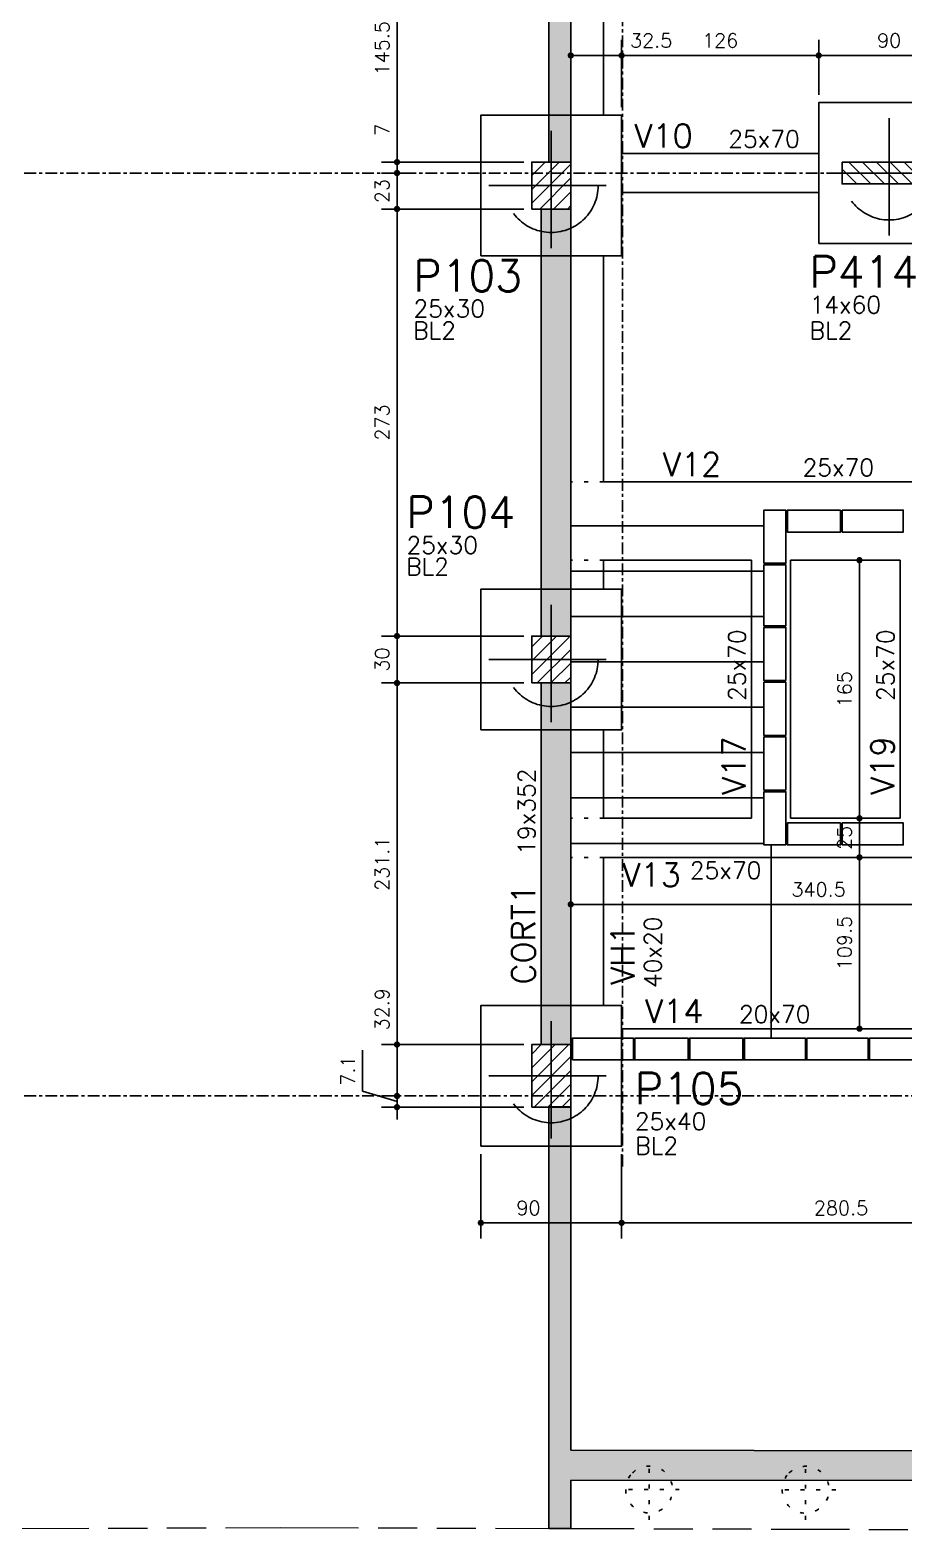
# Model space of a CAD drawing. Extents: x -39962 to 11287, y 23324 to 41277.
# Drawn here: x 1280 to 1839, y 23407 to 24366 of the extents above; entities that cross this region are included whole.
import ezdxf

# ---------------------------------------------------------------- set-up
doc = ezdxf.new("R2010")
doc.units = 0
doc.header["$LTSCALE"] = 25
doc.header["$MEASUREMENT"] = 0
for name, pattern in [('AXES', [0.540000006556511, 0.3000000119209289, -0.0799999982118607, 0.0799999982118607, -0.0799999982118607]), ('Double dash', [55, 20, -5, 10, -5, 10, -5]), ('ESTILO_TQS_0002', [0.4, 0.1, -0.3])]:
    doc.linetypes.add(name, pattern=pattern)
doc.layers.get('0').update_dxf_attribs({"linetype": 'CONTINUOUS'})
doc.layers.get('Defpoints').update_dxf_attribs({"linetype": 'CONTINUOUS'})
for name, color, linetype in [('228', 2, 'CONTINUOUS'), ('BLOCO', 3, 'CONTINUOUS'), ('COTA', 1, 'CONTINUOUS'), ('EIXOS', 1, 'AXES'), ('ESTACA', 1, 'ESTILO_TQS_0002'), ('H2', 252, 'CONTINUOUS'), ('H5', 1, 'CONTINUOUS'), ('P-D', 2, 'CONTINUOUS'), ('P-N', 5, 'CONTINUOUS'), ('P-S', 5, 'CONTINUOUS'), ('PENA_3', 3, 'CONTINUOUS'), ('PENA_5', 5, 'CONTINUOUS'), ('PIL-N', 4, 'CONTINUOUS'), ('PROJ', 252, 'CONTINUOUS'), ('VIG-D', 2, 'CONTINUOUS'), ('VIG-N', 4, 'CONTINUOUS'), ('VIGA', 3, 'CONTINUOUS'), ('VIGAT', 3, 'ESTILO_TQS_0002')]:
    doc.layers.add(name, color=color, linetype=linetype)
doc.layers.add('TLV-DVI-___-CNT', color=7, linetype='Double dash', lineweight=9)
doc.styles.add('COTA', font='romans.shx')
doc.styles.get("Standard").update_dxf_attribs({"font": 'ROMANS.SHX'})
doc.dimstyles.new('forma', dxfattribs={"dimscale": 5, "dimtxt": 1.8, "dimasz": 0.8, "dimexe": 2, "dimexo": 1, "dimgap": 1, "dimtad": 1, "dimdec": 1, "dimzin": 9, "dimdsep": 46, "dimtxsty": 'COTA', "dimblk1": 'DOT', "dimblk2": 'DOT', "dimsah": 1, "dimcen": 0, "dimdle": 1, "dimclrd": 256, "dimclre": 256, "dimclrt": 2, "dimadec": 0, "dimazin": 0, "dimtfac": 1, "dimtdec": 0, "dimtmove": 0, "dimatfit": 3, "dimfxl": 1, "dimtolj": 1, "dimtzin": 0, "dimarcsym": 0})

# ---------------------------------------------------------------- blocks, each defined once
blk = doc.blocks.new('_EST60')
at = {"layer": 'ESTACA', "linetype": 'ESTILO_TQS_0002'}
for p, q in [((0, -1.333), (0, 1.333)), ((-1.333, 0), (1.333, 0))]:
    blk.add_line(p, q, dxfattribs=at)
blk.add_circle((0, 0), 1, dxfattribs=at)
blk = doc.blocks.new('_Dot')
at = {"color": 0, "linetype": 'ByBlock', "lineweight": -2}
blk.add_line((-0.5, 0), (-1, 0), dxfattribs=at)
at = {"color": 0, "linetype": 'ByBlock', "const_width": 0.5}
blk.add_lwpolyline([(-0.25, 0, 1), (0.25, 0, 1)], format="xyb", close=True, dxfattribs=at)
blk = doc.blocks.new('*D91')
at = {"layer": 'COTA', "lineweight": -2, "transparency": 16777216}
for p, q in [((1658.014793510572, 23647.46297628885), (1658.014793510572, 23593.48036140803)), ((1938.513987361199, 23634.59223714093), (1938.513987361199, 23593.48036140803)), ((1934.513987361199, 23603.48036140803), (1662.014793510572, 23603.48036140803))]:
    blk.add_line(p, q, dxfattribs=at)
at = {"layer": 'Defpoints', "color": 0, "transparency": 16777216}
for p in [(1658.014793510572, 23652.46297628885), (1938.513987361199, 23639.59223714093), (1658.014793510572, 23603.48036140803)]:
    blk.add_point(p, dxfattribs=at)
at = {"layer": 'COTA', "lineweight": -2, "transparency": 16777216, "xscale": 4, "yscale": 4, "zscale": 4, "rotation": 180}
blk.add_blockref('_Dot', (1658.014793510572, 23603.48036140803), dxfattribs=at)
at = {"layer": 'COTA', "lineweight": -2, "transparency": 16777216, "xscale": 4, "yscale": 4, "zscale": 4}
blk.add_blockref('_Dot', (1938.513987361199, 23603.48036140803), dxfattribs=at)
at = {"layer": 'COTA', "color": 2, "transparency": 16777216, "insert": (1798.264390435885, 23612.98036140803), "char_height": 9, "attachment_point": 5, "style": 'COTA'}
blk.add_mtext('\\A1;280.5 ', dxfattribs=at)
blk = doc.blocks.new('*D92')
at = {"layer": 'COTA', "lineweight": -2, "transparency": 16777216}
for p, q in [((1568.014793510572, 23647.46297628885), (1568.014793510572, 23593.48036140803)), ((1658.014793510572, 23647.46297628885), (1658.014793510572, 23593.48036140803)), ((1654.014793510572, 23603.48036140803), (1572.014793510572, 23603.48036140803))]:
    blk.add_line(p, q, dxfattribs=at)
at = {"layer": 'Defpoints', "color": 0, "transparency": 16777216}
for p in [(1568.014793510572, 23652.46297628885), (1658.014793510572, 23652.46297628885), (1568.014793510572, 23603.48036140803)]:
    blk.add_point(p, dxfattribs=at)
at = {"layer": 'COTA', "lineweight": -2, "transparency": 16777216, "xscale": 4, "yscale": 4, "zscale": 4, "rotation": 180}
blk.add_blockref('_Dot', (1568.014793510572, 23603.48036140803), dxfattribs=at)
at = {"layer": 'COTA', "lineweight": -2, "transparency": 16777216, "xscale": 4, "yscale": 4, "zscale": 4}
blk.add_blockref('_Dot', (1658.014793510572, 23603.48036140803), dxfattribs=at)
at = {"layer": 'COTA', "color": 2, "transparency": 16777216, "insert": (1598.426598199381, 23612.98036140803), "char_height": 9, "attachment_point": 5, "style": 'COTA'}
blk.add_mtext('\\A1;90 ', dxfattribs=at)
blk = doc.blocks.new('*D93')
at = {"layer": 'COTA', "lineweight": -2, "transparency": 16777216}
for p, q in [((1514.417452518075, 23717.46297628886), (1514.417452518075, 23758.46297628886)), ((1595.514793510573, 23717.46297628886), (1504.417452518075, 23717.46297628886)), ((1514.417452518075, 23688.59223708139), (1514.417452518075, 23713.46297628886)), ((1516.891216956953, 23684.59223708139), (1504.417452518075, 23684.59223708139))]:
    blk.add_line(p, q, dxfattribs=at)
at = {"layer": 'Defpoints', "color": 0, "transparency": 16777216}
for p in [(1514.417452518075, 23717.46297628886), (1600.514793510573, 23717.46297628886), (1521.891216956953, 23684.59223708139)]:
    blk.add_point(p, dxfattribs=at)
at = {"layer": 'COTA', "lineweight": -2, "transparency": 16777216, "xscale": 4, "yscale": 4, "zscale": 4}
for p, rotation in [((1514.417452518075, 23717.46297628886), 90), ((1514.417452518075, 23684.59223708139), 270)]:
    blk.add_blockref('_Dot', p, dxfattribs=dict(at, rotation=rotation))
at = {"layer": 'COTA', "color": 2, "transparency": 16777216, "insert": (1504.917452518081, 23739.96297628885), "char_height": 9, "attachment_point": 5, "rotation": 90, "style": 'COTA'}
blk.add_mtext('\\A1;32.9 ', dxfattribs=at)
blk = doc.blocks.new('*D94')
at = {"layer": 'COTA', "lineweight": -2, "transparency": 16777216}
for p, q in [((1595.5139873612, 23948.59223708139), (1504.417452518075, 23948.59223708139)), ((1514.417452518075, 23721.46297628886), (1514.417452518075, 23944.59223708139)), ((1595.514793510573, 23717.46297628886), (1504.417452518075, 23717.46297628886))]:
    blk.add_line(p, q, dxfattribs=at)
at = {"layer": 'Defpoints', "color": 0, "transparency": 16777216}
for p in [(1514.417452518075, 23948.59223708139), (1600.5139873612, 23948.59223708139), (1600.514793510573, 23717.46297628886)]:
    blk.add_point(p, dxfattribs=at)
at = {"layer": 'COTA', "lineweight": -2, "transparency": 16777216, "xscale": 4, "yscale": 4, "zscale": 4}
for p, rotation in [((1514.417452518075, 23948.59223708139), 90), ((1514.417452518075, 23717.46297628886), 270)]:
    blk.add_blockref('_Dot', p, dxfattribs=dict(at, rotation=rotation))
at = {"layer": 'COTA', "color": 2, "transparency": 16777216, "insert": (1504.917452518081, 23833.02760668512), "char_height": 9, "attachment_point": 5, "rotation": 90, "style": 'COTA'}
blk.add_mtext('\\A1;231.1 ', dxfattribs=at)
blk = doc.blocks.new('*D95')
at = {"layer": 'COTA', "lineweight": -2, "transparency": 16777216}
for p, q in [((1595.5139873612, 23978.59223708139), (1504.417452518075, 23978.59223708139)), ((1514.417452518075, 23952.59223708139), (1514.417452518075, 23974.59223708139)), ((1595.5139873612, 23948.59223708139), (1504.417452518075, 23948.59223708139))]:
    blk.add_line(p, q, dxfattribs=at)
at = {"layer": 'Defpoints', "color": 0, "transparency": 16777216}
for p in [(1514.417452518075, 23978.59223708139), (1600.5139873612, 23978.59223708139), (1600.5139873612, 23948.59223708139)]:
    blk.add_point(p, dxfattribs=at)
at = {"layer": 'COTA', "lineweight": -2, "transparency": 16777216, "xscale": 4, "yscale": 4, "zscale": 4}
for p, rotation in [((1514.417452518075, 23978.59223708139), 90), ((1514.417452518075, 23948.59223708139), 270)]:
    blk.add_blockref('_Dot', p, dxfattribs=dict(at, rotation=rotation))
at = {"layer": 'COTA', "color": 2, "transparency": 16777216, "insert": (1504.917452518081, 23963.59223708138), "char_height": 9, "attachment_point": 5, "rotation": 90, "style": 'COTA'}
blk.add_mtext('\\A1;30 ', dxfattribs=at)
blk = doc.blocks.new('*D96')
at = {"layer": 'COTA', "lineweight": -2, "transparency": 16777216}
for p, q in [((1595.5139873612, 24251.59223708167), (1504.417452518075, 24251.59223708167)), ((1514.417452518076, 23982.59223708139), (1514.417452518075, 24247.59223708167)), ((1595.5139873612, 23978.59223708139), (1504.417452518076, 23978.59223708139))]:
    blk.add_line(p, q, dxfattribs=at)
at = {"layer": 'Defpoints', "color": 0, "transparency": 16777216}
for p in [(1514.417452518075, 24251.59223708167), (1600.5139873612, 24251.59223708167), (1600.5139873612, 23978.59223708139)]:
    blk.add_point(p, dxfattribs=at)
at = {"layer": 'COTA', "lineweight": -2, "transparency": 16777216, "xscale": 4, "yscale": 4, "zscale": 4}
for p, rotation in [((1514.417452518075, 24251.59223708167), 90), ((1514.417452518076, 23978.59223708139), 270)]:
    blk.add_blockref('_Dot', p, dxfattribs=dict(at, rotation=rotation))
at = {"layer": 'COTA', "color": 2, "transparency": 16777216, "insert": (1504.917452518082, 24115.09223708152), "char_height": 9, "attachment_point": 5, "rotation": 90, "style": 'COTA'}
blk.add_mtext('\\A1;273 ', dxfattribs=at)
blk = doc.blocks.new('*D97')
at = {"layer": 'COTA', "lineweight": -2, "transparency": 16777216}
for p, q in [((1514.417452518077, 24310.23307373628), (1514.417452518077, 24281.59223708167)), ((1514.417452518077, 24285.59223708167), (1514.417452518077, 24289.59223708167)), ((1595.5139873612, 24281.59223708167), (1504.417452518077, 24281.59223708167)), ((1514.417452518077, 24274.59223708179), (1514.417452518077, 24281.59223708167)), ((1514.417452518077, 24274.59223708179), (1514.417452518077, 24281.59223708167)), ((1521.618301237002, 24274.59223708179), (1504.417452518077, 24274.59223708179)), ((1514.417452518077, 24270.59223708179), (1514.417452518077, 24266.59223708179))]:
    blk.add_line(p, q, dxfattribs=at)
at = {"layer": 'Defpoints', "color": 0, "transparency": 16777216}
for p in [(1514.417452518077, 24281.59223708167), (1600.5139873612, 24281.59223708167), (1526.618301237002, 24274.59223708179)]:
    blk.add_point(p, dxfattribs=at)
at = {"layer": 'COTA', "lineweight": -2, "transparency": 16777216, "xscale": 4, "yscale": 4, "zscale": 4}
for p, rotation in [((1514.417452518077, 24281.59223708167), 270), ((1514.417452518077, 24274.59223708179), 90)]:
    blk.add_blockref('_Dot', p, dxfattribs=dict(at, rotation=rotation))
at = {"layer": 'COTA', "color": 2, "transparency": 16777216, "insert": (1504.917452518084, 24302.23307373628), "char_height": 9, "attachment_point": 5, "rotation": 90, "style": 'COTA'}
blk.add_mtext('\\A1;7 ', dxfattribs=at)
blk = doc.blocks.new('*D98')
at = {"layer": 'COTA', "lineweight": -2, "transparency": 16777216}
for p, q in [((1538.67224758945, 24427.09223708152), (1504.417452518076, 24427.09223708152)), ((1514.417452518076, 24285.59223708167), (1514.417452518076, 24423.09223708152)), ((1595.5139873612, 24281.59223708167), (1504.417452518076, 24281.59223708167))]:
    blk.add_line(p, q, dxfattribs=at)
at = {"layer": 'Defpoints', "color": 0, "transparency": 16777216}
for p in [(1514.417452518076, 24427.09223708152), (1543.67224758945, 24427.09223708152), (1600.5139873612, 24281.59223708167)]:
    blk.add_point(p, dxfattribs=at)
at = {"layer": 'COTA', "lineweight": -2, "transparency": 16777216, "xscale": 4, "yscale": 4, "zscale": 4}
for p, rotation in [((1514.417452518076, 24427.09223708152), 90), ((1514.417452518076, 24281.59223708167), 270)]:
    blk.add_blockref('_Dot', p, dxfattribs=dict(at, rotation=rotation))
at = {"layer": 'COTA', "color": 2, "transparency": 16777216, "insert": (1504.917452518083, 24354.34223708159), "char_height": 9, "attachment_point": 5, "rotation": 90, "style": 'COTA'}
blk.add_mtext('\\A1;145.5 ', dxfattribs=at)
blk = doc.blocks.new('*D201')
at = {"layer": 'COTA', "lineweight": -2, "transparency": 16777216}
for p, q in [((1807.017575290404, 23837.09223708139), (1800.066983818721, 23837.09223708139)), ((1810.066983818721, 23731.59223708139), (1810.066983818721, 23833.09223708139)), ((1807.017575290404, 23727.59223708139), (1800.066983818721, 23727.59223708139))]:
    blk.add_line(p, q, dxfattribs=at)
at = {"layer": 'Defpoints', "color": 0, "transparency": 16777216}
for p in [(1810.066983818721, 23837.09223708139), (1812.017575290404, 23837.09223708139), (1812.017575290404, 23727.59223708139)]:
    blk.add_point(p, dxfattribs=at)
at = {"layer": 'COTA', "lineweight": -2, "transparency": 16777216, "xscale": 4, "yscale": 4, "zscale": 4}
for p, rotation in [((1810.066983818721, 23837.09223708139), 90), ((1810.066983818721, 23727.59223708139), 270)]:
    blk.add_blockref('_Dot', p, dxfattribs=dict(at, rotation=rotation))
at = {"layer": 'COTA', "color": 2, "transparency": 16777216, "insert": (1800.566983818728, 23782.34223708138), "char_height": 9, "attachment_point": 5, "rotation": 90, "style": 'COTA'}
blk.add_mtext('\\A1;109.5 ', dxfattribs=at)
blk = doc.blocks.new('*D202')
at = {"layer": 'COTA', "lineweight": -2, "transparency": 16777216}
for p, q in [((1810.066983818722, 23841.09223708139), (1810.066983818722, 23858.09223708139)), ((1813.717495584396, 23862.09223708139), (1820.066983818722, 23862.09223708139)), ((1807.017575290404, 23837.09223708139), (1800.066983818722, 23837.09223708139))]:
    blk.add_line(p, q, dxfattribs=at)
at = {"layer": 'Defpoints', "color": 0, "transparency": 16777216}
for p in [(1808.717495584396, 23862.09223708139), (1810.066983818722, 23862.09223708139), (1812.017575290404, 23837.09223708139)]:
    blk.add_point(p, dxfattribs=at)
at = {"layer": 'COTA', "lineweight": -2, "transparency": 16777216, "xscale": 4, "yscale": 4, "zscale": 4}
for p, rotation in [((1810.066983818722, 23862.09223708139), 90), ((1810.066983818722, 23837.09223708139), 270)]:
    blk.add_blockref('_Dot', p, dxfattribs=dict(at, rotation=rotation))
at = {"layer": 'COTA', "color": 2, "transparency": 16777216, "insert": (1800.566983818728, 23849.59223708138), "char_height": 9, "attachment_point": 5, "rotation": 90, "style": 'COTA'}
blk.add_mtext('\\A1;25 ', dxfattribs=at)
blk = doc.blocks.new('*D203')
at = {"layer": 'COTA', "lineweight": -2, "transparency": 16777216}
for p, q in [((1813.717495584396, 24027.08383839507), (1820.066983818727, 24027.08383839507)), ((1810.066983818727, 23866.09223708139), (1810.066983818727, 24023.08383839507)), ((1813.717495584396, 23862.09223708139), (1820.066983818727, 23862.09223708139))]:
    blk.add_line(p, q, dxfattribs=at)
at = {"layer": 'Defpoints', "color": 0, "transparency": 16777216}
for p in [(1808.717495584396, 24027.08383839507), (1810.066983818727, 24027.08383839507), (1808.717495584396, 23862.09223708139)]:
    blk.add_point(p, dxfattribs=at)
at = {"layer": 'COTA', "lineweight": -2, "transparency": 16777216, "xscale": 4, "yscale": 4, "zscale": 4}
for p, rotation in [((1810.066983818727, 24027.08383839507), 90), ((1810.066983818727, 23862.09223708139), 270)]:
    blk.add_blockref('_Dot', p, dxfattribs=dict(at, rotation=rotation))
at = {"layer": 'COTA', "color": 2, "transparency": 16777216, "insert": (1800.566983818733, 23944.58803773822), "char_height": 9, "attachment_point": 5, "rotation": 90, "style": 'COTA'}
blk.add_mtext('\\A1;165 ', dxfattribs=at)
blk = doc.blocks.new('*D209')
at = {"layer": 'COTA', "lineweight": -2, "transparency": 16777216}
for p, q in [((1625.5139873605, 23806.70566771174), (1625.5139873605, 23817.05053814634)), ((1966.013987361199, 23806.70566771174), (1966.013987361199, 23817.05053814634)), ((1629.5139873605, 23807.05053814634), (1962.013987361199, 23807.05053814634))]:
    blk.add_line(p, q, dxfattribs=at)
at = {"layer": 'Defpoints', "color": 0, "transparency": 16777216}
for p in [(1966.013987361199, 23807.05053814634), (1625.5139873605, 23801.70566771174), (1966.013987361199, 23801.70566771174)]:
    blk.add_point(p, dxfattribs=at)
at = {"layer": 'COTA', "lineweight": -2, "transparency": 16777216, "xscale": 4, "yscale": 4, "zscale": 4, "rotation": 180}
blk.add_blockref('_Dot', (1625.5139873605, 23807.05053814634), dxfattribs=at)
at = {"layer": 'COTA', "lineweight": -2, "transparency": 16777216, "xscale": 4, "yscale": 4, "zscale": 4}
blk.add_blockref('_Dot', (1966.013987361199, 23807.05053814634), dxfattribs=at)
at = {"layer": 'COTA', "color": 2, "transparency": 16777216, "insert": (1783.911476019712, 23816.55053814634), "char_height": 9, "attachment_point": 5, "style": 'COTA'}
blk.add_mtext('\\A1;340.5 ', dxfattribs=at)
blk = doc.blocks.new('Family - ___-2103959-PLANTA INFERIOR 2')
at = {"layer": 'TLV-DVI-___-CNT', "color": 1, "true_color": 0xff0000}
for p, q in [((-42134.29098800892, -10144.70642472082), (-36284.60983709736, -10122.79895943591)), ((-36284.60983710047, -10122.79895943585), (-34522.13595249021, -10128.19525183617)), ((-34522.13595249021, -10128.19525183617), (-32076.86190852377, -10135.68212233999))]:
    blk.add_line(p, q, dxfattribs=at)
blk = doc.blocks.new('A$C8a1ee3b4')
at = {"layer": 'TLV-DVI-___-CNT', "color": 1, "true_color": 0xff0000, "xscale": 0.1, "yscale": 0.1, "zscale": 0.1}
blk.add_blockref('Family - ___-2103959-PLANTA INFERIOR 2', (4865.234936253892, 1037.139246327799), dxfattribs=at)
blk = doc.blocks.new('*D54')
at = {"layer": 'COTA', "lineweight": -2, "transparency": 16777216}
for p, q in [((1492.417452518075, 23687.62760668512), (1492.417452518075, 23713.91332097083)), ((1514.417452518075, 23688.59223708139), (1514.417452518075, 23692.59223708139)), ((1514.417452518075, 23681.02760668512), (1492.417452518075, 23687.62760668512)), ((1516.891216956953, 23684.59223708139), (1504.417452518075, 23684.59223708139)), ((1514.417452518075, 23684.59223708139), (1514.417452518075, 23677.46297628886)), ((1514.417452518075, 23684.59223708139), (1514.417452518075, 23677.46297628886)), ((1595.514793510573, 23677.46297628886), (1504.417452518075, 23677.46297628886)), ((1514.417452518075, 23673.46297628886), (1514.417452518075, 23669.46297628886))]:
    blk.add_line(p, q, dxfattribs=at)
at = {"layer": 'Defpoints', "color": 0, "transparency": 16777216}
for p in [(1521.891216956953, 23684.59223708139), (1514.417452518075, 23677.46297628886), (1600.514793510573, 23677.46297628886)]:
    blk.add_point(p, dxfattribs=at)
at = {"layer": 'COTA', "lineweight": -2, "transparency": 16777216, "xscale": 4, "yscale": 4, "zscale": 4}
for p, rotation in [((1514.417452518075, 23684.59223708139), 270), ((1514.417452518075, 23677.46297628886), 90)]:
    blk.add_blockref('_Dot', p, dxfattribs=dict(at, rotation=rotation))
at = {"layer": 'COTA', "color": 2, "transparency": 16777216, "insert": (1482.917452518082, 23700.77046382798), "char_height": 9, "attachment_point": 5, "rotation": 90, "style": 'COTA'}
blk.add_mtext('\\A1;7.1 ', dxfattribs=at)
blk = doc.blocks.new('*D55')
at = {"layer": 'COTA', "lineweight": -2, "transparency": 16777216}
for p, q in [((1521.618301237002, 24274.59223708179), (1504.417452518078, 24274.59223708179)), ((1514.417452518078, 24270.59223708179), (1514.417452518078, 24255.59223708167)), ((1595.5139873612, 24251.59223708167), (1504.417452518078, 24251.59223708167))]:
    blk.add_line(p, q, dxfattribs=at)
at = {"layer": 'Defpoints', "color": 0, "transparency": 16777216}
for p in [(1526.618301237002, 24274.59223708179), (1514.417452518078, 24251.59223708167), (1600.5139873612, 24251.59223708167)]:
    blk.add_point(p, dxfattribs=at)
at = {"layer": 'COTA', "lineweight": -2, "transparency": 16777216, "xscale": 4, "yscale": 4, "zscale": 4}
for p, rotation in [((1514.417452518078, 24274.59223708179), 90), ((1514.417452518078, 24251.59223708167), 270)]:
    blk.add_blockref('_Dot', p, dxfattribs=dict(at, rotation=rotation))
at = {"layer": 'COTA', "color": 2, "transparency": 16777216, "insert": (1504.917452518076, 24263.09223708173), "char_height": 9, "attachment_point": 5, "rotation": 90, "style": 'COTA'}
blk.add_mtext('\\A1;23 ', dxfattribs=at)
blk = doc.blocks.new('*D253')
at = {"layer": 'COTA', "lineweight": -2, "transparency": 16777216}
for p, q in [((1784.013987349277, 24324.59223714133), (1784.013987349277, 24359.74202213839)), ((1874.013987349277, 24324.59223714133), (1874.013987349277, 24359.74202213839)), ((1870.013987349277, 24349.74202213839), (1788.013987349277, 24349.74202213839))]:
    blk.add_line(p, q, dxfattribs=at)
at = {"layer": 'Defpoints', "color": 0, "transparency": 16777216}
for p in [(1784.013987349277, 24349.74202213839), (1784.013987349277, 24319.59223714133), (1874.013987349277, 24319.59223714133)]:
    blk.add_point(p, dxfattribs=at)
at = {"layer": 'COTA', "lineweight": -2, "transparency": 16777216, "xscale": 4, "yscale": 4, "zscale": 4, "rotation": 180}
blk.add_blockref('_Dot', (1784.013987349277, 24349.74202213839), dxfattribs=at)
at = {"layer": 'COTA', "lineweight": -2, "transparency": 16777216, "xscale": 4, "yscale": 4, "zscale": 4}
blk.add_blockref('_Dot', (1874.013987349277, 24349.74202213839), dxfattribs=at)
at = {"layer": 'COTA', "color": 2, "transparency": 16777216, "insert": (1829.013987349277, 24359.24202213839), "char_height": 9, "attachment_point": 5, "style": 'COTA'}
blk.add_mtext('\\A1;90 ', dxfattribs=at)
blk = doc.blocks.new('*D254')
at = {"layer": 'COTA', "lineweight": -2, "transparency": 16777216}
for p, q in [((1658.013987361199, 24316.59223708166), (1658.013987361199, 24359.74202213839)), ((1784.013987349277, 24324.59223714133), (1784.013987349277, 24359.74202213839)), ((1780.013987349277, 24349.74202213839), (1662.013987361199, 24349.74202213839))]:
    blk.add_line(p, q, dxfattribs=at)
at = {"layer": 'Defpoints', "color": 0, "transparency": 16777216}
for p in [(1658.013987361199, 24349.74202213839), (1784.013987349277, 24319.59223714133), (1658.013987361199, 24311.59223708166)]:
    blk.add_point(p, dxfattribs=at)
at = {"layer": 'COTA', "lineweight": -2, "transparency": 16777216, "xscale": 4, "yscale": 4, "zscale": 4, "rotation": 180}
blk.add_blockref('_Dot', (1658.013987361199, 24349.74202213839), dxfattribs=at)
at = {"layer": 'COTA', "lineweight": -2, "transparency": 16777216, "xscale": 4, "yscale": 4, "zscale": 4}
blk.add_blockref('_Dot', (1784.013987349277, 24349.74202213839), dxfattribs=at)
at = {"layer": 'COTA', "color": 2, "transparency": 16777216, "insert": (1721.013987355238, 24359.24202213839), "char_height": 9, "attachment_point": 5, "style": 'COTA'}
blk.add_mtext('\\A1;126 ', dxfattribs=at)
blk = doc.blocks.new('*D255')
at = {"layer": 'COTA', "lineweight": -2, "transparency": 16777216}
for p, q in [((1625.513987361159, 24337.34860785383), (1625.513987361159, 24359.74202213839)), ((1658.013987361199, 24316.59223708166), (1658.013987361199, 24359.74202213839)), ((1654.013987361199, 24349.74202213839), (1629.513987361159, 24349.74202213839))]:
    blk.add_line(p, q, dxfattribs=at)
at = {"layer": 'Defpoints', "color": 0, "transparency": 16777216}
for p in [(1625.513987361159, 24349.74202213839), (1625.513987361159, 24332.34860785383), (1658.013987361199, 24311.59223708166)]:
    blk.add_point(p, dxfattribs=at)
at = {"layer": 'COTA', "lineweight": -2, "transparency": 16777216, "xscale": 4, "yscale": 4, "zscale": 4, "rotation": 180}
blk.add_blockref('_Dot', (1625.513987361159, 24349.74202213839), dxfattribs=at)
at = {"layer": 'COTA', "lineweight": -2, "transparency": 16777216, "xscale": 4, "yscale": 4, "zscale": 4}
blk.add_blockref('_Dot', (1658.013987361199, 24349.74202213839), dxfattribs=at)
at = {"layer": 'COTA', "color": 2, "transparency": 16777216, "insert": (1676.901370516862, 24359.24202213839), "char_height": 9, "attachment_point": 5, "style": 'COTA'}
blk.add_mtext('\\A1;32.5 ', dxfattribs=at)
blk = doc.blocks.new('A$C96fa5e93')
at = {"layer": 'ESTACA', "linetype": 'ESTILO_TQS_0002'}
for p, q in [((19.28569357143897, -1.252141555596609e-05), (19.28569357143897, 38.57141596442125)), ((-2.028576454904396e-05, 19.28570172150285), (38.57140785292904, 19.28570172150285))]:
    blk.add_line(p, q, dxfattribs=at)
blk.add_ellipse((19.28569357143897, 19.28570172150285), major_axis=(10.60660171779848, 10.60660171779848), ratio=0.9999999999999488, start_param=5.497787143782112, end_param=11.7809724509617, dxfattribs=at)
blk = doc.blocks.new('A$C93549396')
at = {"layer": 'PROJ'}
for p, q in [((123.5000919574522, 371.528797251478), (9.195791790261865e-05, 371.528797251478)), ((123.5000919574522, 342.528797251478), (9.195791790261865e-05, 342.528797251478)), ((123.5000919574522, 313.528797251478), (9.195791790261865e-05, 313.528797251478)), ((123.5000919574522, 284.528797251478), (9.195791790261865e-05, 284.528797251478)), ((123.5000919574522, 255.528797251478), (9.195791790261865e-05, 255.528797251478)), ((123.5000919574522, 226.528797251478), (9.195791790261865e-05, 226.528797251478)), ((123.5000919574522, 197.528797251478), (9.195791790261865e-05, 197.528797251478)), ((123.5000919574522, 168.528797251478), (9.195791790261865e-05, 168.528797251478)), ((128.0000919579179, 167.5371959377953), (128.0000919579179, 44.03719593779533))]:
    blk.add_line(p, q, dxfattribs=at)
for points in [[(137.5000919574522, 381.5371959377953), (137.5000919574522, 347.5371959377953), (123.5000919574522, 347.5371959377953), (123.5000919574522, 381.5371959377953), (137.5000919574522, 381.5371959377953)], [(172.5000919584272, 381.5371959377953), (138.5000919584272, 381.5371959377953), (138.5000919584272, 367.5371959377953), (172.5000919584272, 367.5371959377953), (172.5000919584272, 381.5371959377953)], [(173.5000919568702, 381.5371959377953), (212.5000919568702, 381.5371959377953), (212.5000919568702, 367.5371959377953), (173.5000919568702, 367.5371959377953), (173.5000919568702, 381.5371959377953)], [(137.5000919578015, 307.5371959377953), (137.5000919578015, 346.5371959377953), (123.5000919578015, 346.5371959377953), (123.5000919578015, 307.5371959377953), (137.5000919578015, 307.5371959377953)], [(137.5000919574522, 272.5371959377953), (137.5000919574522, 306.5371959377953), (123.5000919574522, 306.5371959377953), (123.5000919574522, 272.5371959377953), (137.5000919574522, 272.5371959377953)], [(137.5000919574522, 237.5371959377953), (137.5000919574522, 271.5371959377953), (123.5000919574522, 271.5371959377953), (123.5000919574522, 237.5371959377953), (137.5000919574522, 237.5371959377953)], [(137.5000919574522, 202.5371959377953), (137.5000919574522, 236.5371959377953), (123.5000919574522, 236.5371959377953), (123.5000919574522, 202.5371959377953), (137.5000919574522, 202.5371959377953)], [(137.5000919574522, 167.5371959377953), (137.5000919574522, 201.5371959377953), (123.5000919574522, 201.5371959377953), (123.5000919574522, 167.5371959377953), (137.5000919574522, 167.5371959377953)], [(172.5000919584272, 181.5371959377953), (138.5000919584272, 181.5371959377953), (138.5000919584272, 167.5371959377953), (172.5000919584272, 167.5371959377953), (172.5000919584272, 181.5371959377953)], [(173.5000919568702, 167.5371959377953), (212.5000919568702, 167.5371959377953), (212.5000919568702, 181.5371959377953), (173.5000919568702, 181.5371959377953), (173.5000919568702, 167.5371959377953)], [(1.000091956870165, 30.03719593779533), (40.00009195687016, 30.03719593779533), (40.00009195687016, 44.03719593779533), (1.000091956870165, 44.03719593779533), (1.000091956870165, 30.03719593779533)], [(41.0000919579179, 30.03719593780261), (75.0000919579179, 30.03719593780261), (75.0000919579179, 44.03719593780261), (41.0000919579179, 44.03719593780261), (41.0000919579179, 30.03719593780261)], [(76.0000919579179, 30.03719593780261), (110.0000919579179, 30.03719593780261), (110.0000919579179, 44.03719593780261), (76.0000919579179, 44.03719593780261), (76.0000919579179, 30.03719593780261)], [(111.0000919568702, 30.03719593779533), (150.0000919568702, 30.03719593779533), (150.0000919568702, 44.03719593779533), (111.0000919568702, 44.03719593779533), (111.0000919568702, 30.03719593779533)], [(151.0000919568702, 30.03719593779533), (190.0000919568702, 30.03719593779533), (190.0000919568702, 44.03719593779533), (151.0000919568702, 44.03719593779533), (151.0000919568702, 30.03719593779533)], [(191.0000919579179, 30.03719593780261), (225.0000919579179, 30.03719593780261), (225.0000919579179, 44.03719593780261), (191.0000919579179, 44.03719593780261), (191.0000919579179, 30.03719593780261)]]:
    blk.add_lwpolyline(points, dxfattribs=at)

msp = doc.modelspace()

# ---------------------------------------------------------------- hatches: boundary and pattern name
at = {"layer": 'H2'}
for points in [[(1625.513987362388, 24427.09223708151), (1640.5139873605, 24427.09223708151), (1640.5139873605, 24439.59223708138), (1491.5139873605, 24439.59223708138), (1491.5139873605, 24427.09223708151), (1611.513987361941, 24427.09223708151), (1611.513987361941, 24281.59223708179), (1625.5139873605, 24281.59223708179)], [(1606.5139873605, 23978.59223708138), (1625.5139873605, 23978.59223708138), (1625.5139873605, 24251.59223708179), (1606.5139873605, 24251.59223708179)], [(1625.5139873605, 23948.59223708138), (1606.5139873605, 23948.59223708138), (1606.514793509873, 23717.46297628898), (1625.514793509873, 23717.46297628898)], [(1625.513987364247, 23677.59223708232), (1625.513987364247, 23408.18362492342), (1611.513987364247, 23408.18362492342), (1611.513987364247, 23677.59223708232)], [(1625.513987364247, 23458.06298859228), (2702.988573468051, 23456.82430609248), (2702.967075064504, 23437.84054017655), (1625.513987364247, 23439.0630018121)]]:
    msp.add_hatch(color=256, dxfattribs=at).paths.add_polyline_path(points)
at = {"layer": 'H5'}
h = msp.add_hatch(dxfattribs=at)
h.set_pattern_fill('ANSI31', color=256, scale=50, style=0)
h.set_pattern_definition([(45, (0, -7.999999999719876), (-4.419417382415922, 4.419417382415922), [])])
h.paths.add_polyline_path([(1600.513987361199, 24251.59223708166), (1625.513987361199, 24251.59223708166), (1625.513987361199, 24281.59223708166), (1600.513987361199, 24281.59223708166)])
h = msp.add_hatch(dxfattribs=at)
h.set_pattern_fill('ANSI31', color=256, scale=50, angle=90, style=0)
h.set_pattern_definition([(135, (29430.62672719201, 21067.05647607764), (-4.419417382415922, -4.419417382415922), [])])
h.paths.add_polyline_path([(1798.995758234324, 24281.59223708138), (1798.995758234324, 24267.59223708138), (1859.021789654345, 24267.59223708123), (1859.006185067492, 24281.59223708123)])
h = msp.add_hatch(dxfattribs=at)
h.set_pattern_fill('ANSI31', color=256, scale=50, style=0)
h.set_pattern_definition([(45, (0, 0), (-4.419417382415922, 4.419417382415922), [])])
h.paths.add_polyline_path([(1600.513987361199, 23948.59223708138), (1625.513987361199, 23948.59223708138), (1625.513987361199, 23978.59223708138), (1600.513987361199, 23978.59223708138)])
h = msp.add_hatch(dxfattribs=at)
h.set_pattern_fill('ANSI31', color=256, scale=50, style=0)
h.set_pattern_definition([(45, (0.0008061493731474911, 4.87073920747207), (-4.419417382415922, 4.419417382415922), [])])
h.paths.add_polyline_path([(1600.514793510572, 23677.46297628885), (1625.514793510572, 23677.46297628885), (1625.514793510572, 23717.46297628885), (1600.514793510572, 23717.46297628885)])

# ---------------------------------------------------------------- linework, layer by layer
at = {"layer": 'BLOCO', "linetype": 'Continuous'}
for points in [[(1784.013987349277, 24229.59223714133), (1874.013987349277, 24229.59223714133), (1874.013987349277, 24319.59223714133), (1784.013987349277, 24319.59223714133), (1784.013987349277, 24229.59223714133)], [(1568.013987361199, 24221.59223708166), (1658.013987361199, 24221.59223708166), (1658.013987361199, 24311.59223708166), (1568.013987361199, 24311.59223708166), (1568.013987361199, 24221.59223708166)], [(1568.013987361199, 23918.59223708138), (1658.013987361199, 23918.59223708138), (1658.013987361199, 24008.59223708138), (1568.013987361199, 24008.59223708138), (1568.013987361199, 23918.59223708138)], [(1568.014793510572, 23652.46297628885), (1658.014793510572, 23652.46297628885), (1658.014793510572, 23742.46297628885), (1568.014793510572, 23742.46297628885), (1568.014793510572, 23652.46297628885)]]:
    msp.add_lwpolyline(points, dxfattribs=at)
at = {"layer": 'EIXOS', "color": 244, "true_color": 0x991b1e}
for p, q in [((1658.514793510106, 23639.50645207823), (1658.514007402126, 25312.65264877639)), ((3416.672763251858, 24274.59223708179), (632.0505387775434, 24274.59223708179)), ((3416.672763251858, 23684.59223708138), (632.0505387775434, 23684.59223708138))]:
    msp.add_line(p, q, dxfattribs=at)
at = {"layer": 'P-N', "linetype": 'Continuous'}
for points in [[(1600.513987361199, 24251.59223708166), (1625.513987361199, 24251.59223708166), (1625.513987361199, 24281.59223708166), (1600.513987361199, 24281.59223708166), (1600.513987361199, 24251.59223708166)], [(1600.513987361199, 23948.59223708138), (1625.513987361199, 23948.59223708138), (1625.513987361199, 23978.59223708138), (1600.513987361199, 23978.59223708138), (1600.513987361199, 23948.59223708138)], [(1600.514793510572, 23677.46297628885), (1625.514793510572, 23677.46297628885), (1625.514793510572, 23717.46297628885), (1600.514793510572, 23717.46297628885), (1600.514793510572, 23677.46297628885)]]:
    msp.add_lwpolyline(points, dxfattribs=at)
at = {"layer": 'P-S'}
msp.add_lwpolyline([(1798.995758234324, 24281.59223708138), (1798.995758234324, 24267.59223708138), (1859.021789654345, 24267.59223708123), (1859.006185067492, 24281.59223708123), (1798.995758234324, 24281.59223708138), (1798.995758234324, 24281.59223708138)], dxfattribs=at)
at = {"layer": 'PENA_3'}
msp.add_line((1646.514289061464, 24077.08376514974), (1968.513987361199, 24077.08376514974), dxfattribs=at)
at = {"layer": 'PENA_5'}
for p, q in [((1625.513987364247, 23458.06298859228), (1625.51481371218, 23677.58503823967)), ((1625.513987364247, 23458.06298859228), (2702.988573468051, 23456.82430609248)), ((2702.967075064504, 23437.84054017655), (1625.574994136577, 23439.0630018121)), ((1625.574994136577, 23439.0630018121), (1625.574994136577, 23408.18362492342))]:
    msp.add_line(p, q, dxfattribs=at)
for points in [[(1538.0139873605, 24660.40573216061), (1538.0139873605, 24446.09223708151), (1640.5139873605, 24446.09223708151), (1640.5139873605, 24427.09223708151), (1625.513987362388, 24427.09223708151), (1625.5139873605, 24281.59223708179), (1611.513987361941, 24281.59223708179), (1611.513987361941, 24427.09223708151), (1491.5139873605, 24427.09223708151), (1491.5139873605, 24446.09223708151), (1519.0139873605, 24446.09223708151), (1519.0139873605, 24659.59223708138)], [(1625.5139873605, 23978.59223708138), (1625.5139873605, 24251.59223708179), (1606.5139873605, 24251.59223708179), (1606.5139873605, 23978.59223708138)], [(1606.5139873605, 23948.59223708138), (1606.514793509873, 23717.46297628898), (1625.514793509873, 23717.46297628898)], [(1625.514793509873, 23717.46297628898), (1625.5139873605, 23948.59223708138)], [(1625.513987364247, 23408.18362492342), (1611.513987364247, 23408.18362492342), (1611.513987364247, 23677.59223708232), (1625.513987364247, 23677.59223708232)]]:
    msp.add_lwpolyline(points, dxfattribs=at)
at = {"layer": 'VIGA'}
for p, q in [((1646.514091996673, 24311.59223708166), (1646.514091996673, 24402.09223708138)), ((1784.013987349277, 24287.09223708138), (1658.013987361199, 24287.09223708138)), ((1658.013987361199, 24262.09223708138), (1784.013987349277, 24262.09223708138)), ((1646.514091996673, 24077.08376514974), (1646.514091996673, 24221.59223708166)), ((1646.514289061464, 24008.59223708138), (1646.514262693708, 24027.08376514974)), ((1646.514289061464, 24027.08376514974), (1741.013987361199, 24027.08383839506)), ((1741.013859478642, 24027.08383839497), (1741.013987361199, 23862.09223708138)), ((1766.013987361199, 24027.08383839506), (1836.013987361199, 24027.08383839506)), ((1766.013987361199, 23862.09223708138), (1766.013987361199, 24027.08383839506)), ((1836.013987361199, 24027.08383839506), (1836.013987361199, 23862.09223708138)), ((1606.513987361199, 24009.59223708138), (1606.513987361199, 24008.59223708138)), ((1646.514289061464, 23862.09223708138), (1646.514091996673, 23918.59223708138)), ((1625.514289061464, 23862.09223708138), (1625.513987361199, 23862.09223708138)), ((1741.013987361199, 23862.09223708138), (1646.514289061464, 23862.09223708138)), ((1836.013987361199, 23862.09223708138), (1766.013987361199, 23862.09223708138)), ((1625.513987361199, 23837.09223708138), (1625.514376258275, 23837.09223708138)), ((1646.514706313063, 23742.46297628885), (1646.514376258275, 23837.09223708138)), ((1646.514376258275, 23837.09223708138), (1753.513987361199, 23837.09223708138)), ((1753.513987361199, 23837.09223708138), (1848.513987361199, 23837.09223708138)), ((1938.513987361199, 23727.59223708138), (1658.014793510572, 23727.59223708138)), ((1658.014793510572, 23707.59223708138), (1938.513987361199, 23707.59223708138))]:
    msp.add_line(p, q, dxfattribs=at)
at = {"layer": 'VIGAT'}
for p, q in [((1646.514225694005, 24077.08376514974), (1625.513923993042, 24077.08376514974)), ((1646.514338558891, 24027.08376514974), (1625.514036857927, 24027.08376514974)), ((1646.514289061464, 23862.09223708138), (1625.514289061464, 23862.09223708138)), ((1646.514376258275, 23837.09223708138), (1625.51437625853, 23837.09216383606))]:
    msp.add_line(p, q, dxfattribs=at)

# ---------------------------------------------------------------- block references
at = {"layer": '228', "linetype": 'Continuous', "xscale": 30, "yscale": 30}
for p in [(1829.013987349277, 24274.59223714133), (1613.013987361199, 24266.59223708166), (1613.013987361199, 23963.59223708138), (1613.014793510572, 23697.46297628885)]:
    msp.add_blockref('_EST60', p, dxfattribs=at)
at = {"layer": '228', "linetype": 'Continuous', "rotation": 90}
for p in [(1694.90080340014, 23413.71827464947), (1794.900733823659, 23413.6003113547)]:
    msp.add_blockref('A$C96fa5e93', p, dxfattribs=at)
at = {"layer": 'PROJ'}
msp.add_blockref('A$C93549396', (1625.513895404583, 23677.55504114358), dxfattribs=at)
at = {"layer": 'VIGA'}
msp.add_blockref('A$C8a1ee3b4', (203.0611701791058, 23383.83379438486), dxfattribs=at)

# ---------------------------------------------------------------- texts
at = {"layer": 'P-D', "linetype": 'Continuous'}
for s, p in [('25x30', (1524.963658690433, 24182.4491224147)), ('14x60', (1778.166669318192, 24184.90200335217)), ('BL2', (1524.758436199898, 24168.43216362984)), ('BL2', (1778.166669318192, 24168.40200335217)), ('25x30', (1520.470193533789, 24031.22484054743)), ('BL2', (1520.25858465161, 24017.47094213642)), ('25x40', (1666.491500442118, 23662.87983794225)), ('BL2', (1666.762201957234, 23647.26087857247))]:
    msp.add_text(s, height=11, dxfattribs=at).set_placement(p)
at = {"layer": 'PIL-N', "linetype": 'Continuous'}
for s, p in [('P103', (1524.963658690433, 24198.9491224147)), ('P414', (1778.166669318192, 24201.40200335217)), ('P104', (1520.470193533789, 24047.72484054743)), ('P105', (1666.491500442118, 23679.37983794225))]:
    msp.add_text(s, height=20, dxfattribs=at).set_placement(p)
at = {"layer": 'VIG-D', "linetype": 'Continuous'}
for s, p in [('25x70', (1726.194542560997, 24290.84223708116)), ('25x70', (1773.688964244016, 24080.83667751163)), ('25x70', (1701.621591234676, 23823.34223708116)), ('20x70', (1733.013987361375, 23731.34223708116))]:
    msp.add_text(s, height=11, dxfattribs=at).set_placement(p)
for s, p in [('25x70', (1737.263987361375, 23937.09223708116)), ('25x70', (1832.263987361375, 23937.09223708116)), ('19x352', (1602.7639873605, 23838.7694602238)), ('40x20', (1683.435921555705, 23753.53169009564))]:
    msp.add_text(s, height=11, rotation=90, dxfattribs=at).set_placement(p)
at = {"layer": 'VIG-N', "linetype": 'Continuous'}
for s, p in [('V10', (1666.194542560997, 24290.84223708116)), ('V12', (1684.415788619875, 24080.83667751163)), ('V13', (1658.562657962359, 23818.41922545414)), ('V14', (1673.013987361375, 23731.34223708116))]:
    msp.add_text(s, height=15, dxfattribs=at).set_placement(p)
for s, p in [('V17', (1737.263987361375, 23877.09223708116)), ('V19', (1832.263987361375, 23877.09223708116)), ('CORT1', (1602.7639873605, 23755.75116325714)), ('VH1', (1666.157697325711, 23755.61303725553))]:
    msp.add_text(s, height=15, rotation=90, dxfattribs=at).set_placement(p)

# ---------------------------------------------------------------- dimensions: what is measured, and where the dimension line sits
at = {"layer": 'COTA'}
for base, p1, p2, override, picture, middle in [((1514.417452518076, 24427.09223708152), (1600.513987361199, 24281.59223708166), (1543.672247589449, 24427.09223708151), {"dimpost": ' ', "dimtmove": 1}, '*D98', (1504.917452518083, 24354.34223708159)), ((1514.417452518075, 24251.59223708167), (1600.513987361199, 23978.59223708138), (1600.513987361199, 24251.59223708166), {"dimpost": ' ', "dimtmove": 1}, '*D96', (1504.917452518082, 24115.09223708152)), ((1810.066983818727, 24027.08383839507), (1808.717495584395, 23862.09223708138), (1808.717495584395, 24027.08383839506), {"dimpost": ' ', "dimtmove": 1}, '*D203', (1800.566983818733, 23944.58803773822)), ((1514.417452518075, 23978.59223708139), (1600.513987361199, 23948.59223708138), (1600.513987361199, 23978.59223708138), {"dimpost": ' ', "dimtmove": 1}, '*D95', (1504.917452518081, 23963.59223708138)), ((1514.417452518075, 23948.59223708139), (1600.514793510572, 23717.46297628885), (1600.513987361199, 23948.59223708138), {"dimpost": ' ', "dimtmove": 1}, '*D94', (1504.917452518081, 23833.02760668512)), ((1810.066983818722, 23862.09223708139), (1812.017575290403, 23837.09223708138), (1808.717495584395, 23862.09223708138), {"dimpost": ' ', "dimtmove": 1}, '*D202', (1800.566983818728, 23849.59223708138)), ((1810.066983818721, 23837.09223708139), (1812.017575290403, 23727.59223708138), (1812.017575290403, 23837.09223708138), {"dimpost": ' '}, '*D201', (1800.566983818728, 23782.34223708138)), ((1514.417452518075, 23717.46297628886), (1521.891216956952, 23684.59223708138), (1600.514793510572, 23717.46297628885), {"dimpost": ' '}, '*D93', (1504.917452518081, 23739.96297628885)), ((1514.417452518075, 23677.46297628886), (1521.891216956952, 23684.59223708138), (1600.514793510572, 23677.46297628885), {"dimpost": ' ', "dimtmove": 1}, '*D54', (1482.917452518082, 23692.62760668512))]:
    dim = msp.add_linear_dim(base=base, p1=p1, p2=p2, angle=90, dimstyle='forma', override=override, dxfattribs=at)
    dim.commit()
    dim.dimension.update_dxf_attribs({"geometry": picture, "text_midpoint": middle})
for base, p1, p2, override, picture, middle in [((1625.513987361159, 24349.74202213839), (1658.013987361199, 24311.59223708166), (1625.513987361159, 24332.34860785383), {"dimpost": ' ', "dimtmove": 1}, '*D255', (1676.901370516862, 24349.74202213839)), ((1966.013987361199, 23807.05053814634), (1625.5139873605, 23801.70566771174), (1966.013987361199, 23801.70566771174), {"dimpost": ' '}, '*D209', (1783.911476019712, 23807.05053814634)), ((1568.014793510572, 23603.48036140803), (1658.014793510572, 23652.46297628885), (1568.014793510572, 23652.46297628885), {"dimpost": ' ', "dimtmove": 1}, '*D92', (1598.426598199381, 23603.48036140803))]:
    dim = msp.add_linear_dim(base=base, p1=p1, p2=p2, dimstyle='forma', override=override, dxfattribs=at)
    dim.commit()
    dim.dimension.update_dxf_attribs({"geometry": picture, "text_midpoint": middle, "dimtype": 128})
for base, p1, p2, picture, middle in [((1658.013987361199, 24349.74202213839), (1784.013987349277, 24319.59223714133), (1658.013987361199, 24311.59223708166), '*D254', (1721.013987355238, 24359.24202213839)), ((1784.013987349277, 24349.74202213839), (1874.013987349277, 24319.59223714133), (1784.013987349277, 24319.59223714133), '*D253', (1829.013987349277, 24359.24202213839)), ((1658.014793510572, 23603.48036140803), (1938.513987361199, 23639.59223714093), (1658.014793510572, 23652.46297628885), '*D91', (1798.264390435885, 23612.98036140803))]:
    dim = msp.add_linear_dim(base=base, p1=p1, p2=p2, dimstyle='forma', override={"dimpost": ' ', "dimtmove": 1}, dxfattribs=at)
    dim.commit()
    dim.dimension.update_dxf_attribs({"geometry": picture, "text_midpoint": middle})
for base, p2, picture, middle in [((1514.417452518077, 24281.59223708167), (1600.513987361199, 24281.59223708166), '*D97', (1514.417452518074, 24302.23307373628)), ((1514.417452518078, 24251.59223708167), (1600.513987361199, 24251.59223708166), '*D55', (1514.417452518076, 24263.09223708173))]:
    dim = msp.add_linear_dim(base=base, p1=(1526.618301237002, 24274.59223708179), p2=p2, angle=90, dimstyle='forma', override={"dimpost": ' ', "dimtmove": 1}, dxfattribs=at)
    dim.commit()
    dim.dimension.update_dxf_attribs({"geometry": picture, "text_midpoint": middle, "dimtype": 128})

doc.saveas('drawing.dxf')
